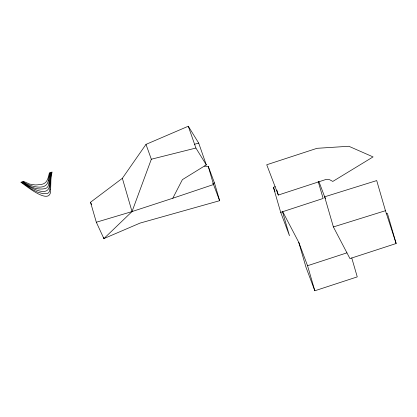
<?xml version="1.0" encoding="UTF-8"?>
<svg xmlns="http://www.w3.org/2000/svg" width="417" height="417" viewBox="0 0 417 417"><rect width="100%" height="100%" fill="white"/><g stroke="black" fill="none" stroke-linecap="round" stroke-linejoin="round"><path stroke-width="0.63" d="M96.327 222.235L103.88 238.597L132.027 211.57L151.324 159.231L145.997 144.381L188.291 126.231L198.69 143.078L206.306 164.887L182.406 179.633L172.774 198.242L132.027 211.57L96.327 222.235L90.525 202.261L122.363 178.294L145.997 144.381M172.774 198.242L213.525 184.517L208.271 166.44L204.403 166.138M282.564 211.919L289.487 235.741L280.698 212.352L273.422 187.311L275.267 186.707M278.301 195.057L326.167 179.399L329.597 179.696L332.802 181.426L373.074 156.912L348.841 146.268L317.014 148.316L266.734 164.762L278.301 195.057L277.712 193.029M280.698 212.352L323.128 198.471L318.161 181.374M282.512 211.273L298.765 242.34L307.553 265.723L346.908 252.853M298.765 242.34L306.036 267.38L314.825 290.769L357.26 276.888L351.76 257.956M386.168 213.796L387.398 213.395L396.15 243.518L349.946 258.582L333.392 226.942L324.645 196.819L319.01 181.828M333.392 226.942L385.454 210.7L376.707 180.577L324.645 196.819L325.547 198.544M194.4 144.334L198.69 143.078M208.271 166.44L214.474 182.943L219.634 200.697L140.039 223.095L103.88 238.597L103.515 237.351M212.602 183.459L214.474 182.943M151.324 159.231L195.907 148.045L206.306 164.887M90.525 202.261L91.604 204.596M213.525 184.517L219.634 200.697M273.422 187.311L275.001 191.507M188.291 126.231L195.907 148.045M385.454 210.7L396.15 243.518M307.553 265.723L314.825 290.769M276.857 190.089L277.566 192.524M122.363 178.294L132.027 211.57M50.655 189.177C51.703 207.343 25.63 185.351 20.85 182.239L21.387 182.062L32.145 189.459L37.447 192.086L43.17 193.717L47.335 193.457L48.68 192.748L49.659 190.955L50.603 177.444L51.526 172.205L52.062 172.028A127.649 84.078 -16.2 0 0 50.9 179.784L50.655 189.177M49.493 183.204C50.452 200.202 27.866 186.493 21.919 181.89L22.455 181.713C28.674 186.389 36.602 190.209 44.567 188.724C49.753 188.067 48.633 181.812 49.42 178.132A134.727 88.743 -16.2 0 1 50.457 172.555L50.994 172.383L49.493 183.204M48.336 180.186C47.168 191.992 28.684 186.185 22.992 181.541L23.529 181.364L29.69 184.1L35.117 184.929A15.403 10.144 -16.2 0 0 38.682 184.689C46.886 184.648 47.773 179.654 49.383 172.904L49.92 172.732L48.336 180.186"/></g></svg>
